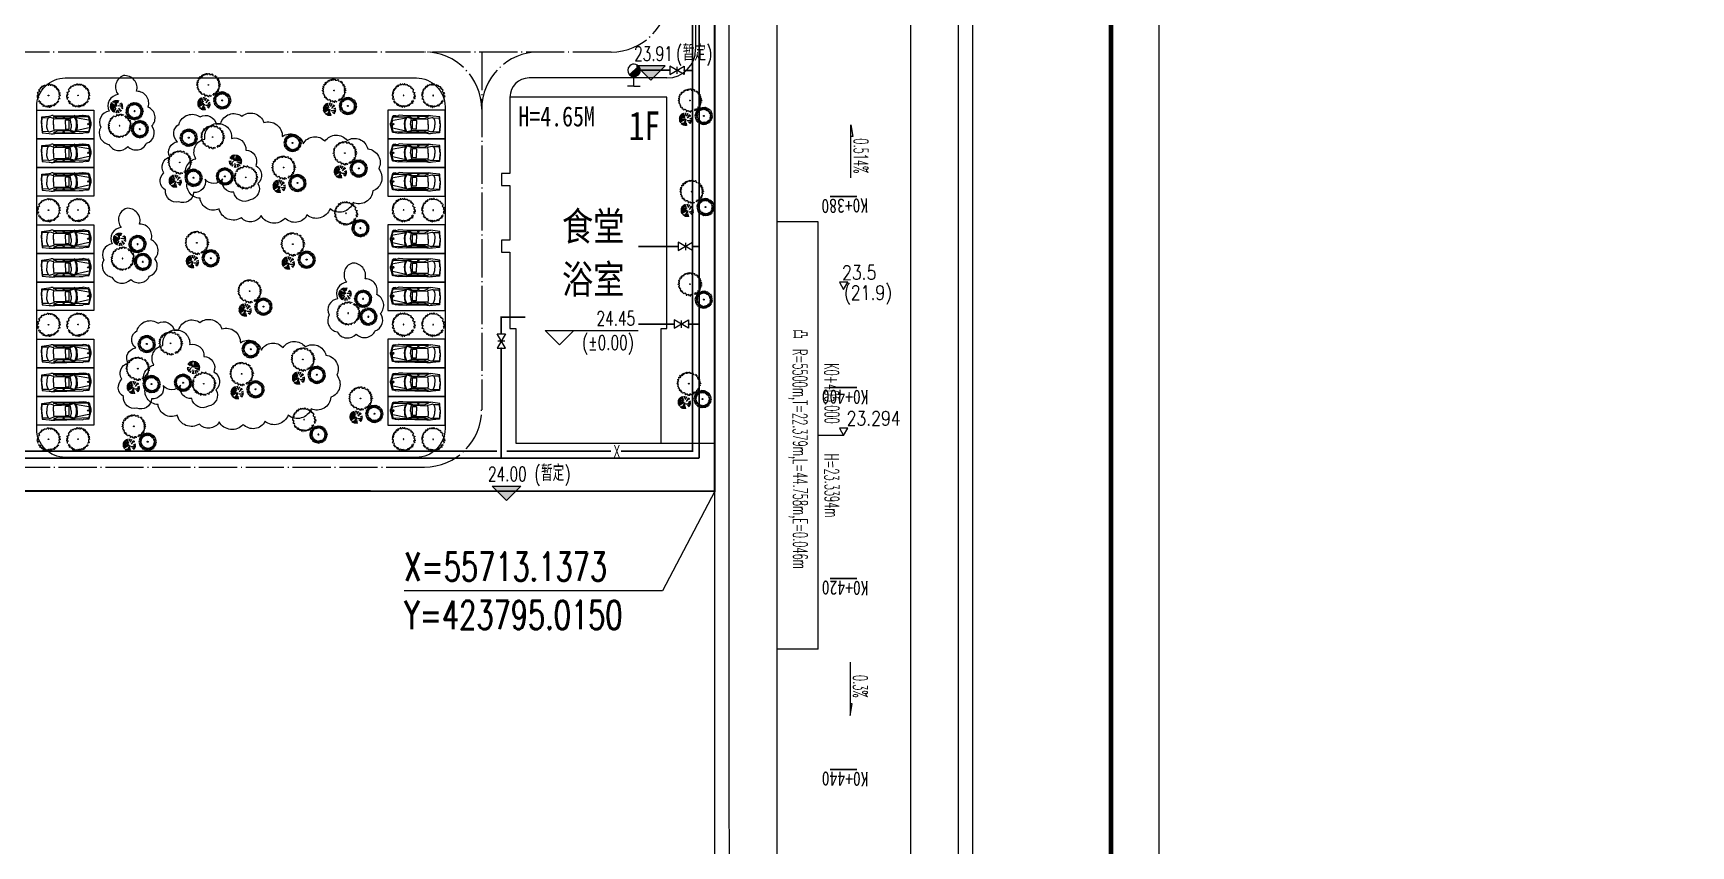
# Model space of a CAD drawing. Header units: millimetres. Extents: x 418304 to 847498, y 48187 to 111456.
# Drawn here: x 423723.6 to 423897.2, y 55676 to 55761.1 of the extents above; entities that cross this region are included whole.
import ezdxf

# ---------------------------------------------------------------- set-up
doc = ezdxf.new("R2010")
doc.units = ezdxf.units.MM
doc.header["$LTSCALE"] = 1000
doc.linetypes.add('DASH', pattern=[0.35, 0.25, -0.1])
doc.linetypes.add('DOTE', pattern=[2.42, 2, -0.2, 0.02, -0.2])
for name, color, linetype in [('A绿-1', 82, 'Continuous'), ('DIM_COOR', 3, 'Continuous'), ('DIM_ELEV', 3, 'Continuous'), ('EQUIP_消火栓', 7, 'Continuous'), ('PIPE-消防', 1, 'Continuous'), ('PIPE-给水', 3, 'Continuous'), ('PUB_TEXT', 7, 'Continuous'), ('TEXT_消防', 7, 'Continuous'), ('TK', 4, 'Continuous'), ('TREE', 74, 'Continuous'), ('VALVE_消防', 7, 'Continuous'), ('VALVE_给水', 7, 'Continuous'), ('建设布局', 7, 'Continuous'), ('道路', 4, 'Continuous'), ('道路中心线', 1, 'DOTE'), ('道路线', 142, 'Continuous'), ('道路网', 7, 'Continuous'), ('高程设计数据', 7, 'Continuous')]:
    doc.layers.add(name, color=color, linetype=linetype)
doc.styles.add('_TCH_DIM', font='SIMPLEX', dxfattribs={"bigfont": 'GBCBIG'})
doc.styles.add('_TWT_PIPETEXT', font='SIMPLEX', dxfattribs={"width": 0.8, "height": 3.5, "bigfont": 'HZTXT'})
doc.styles.add('HZ', font='rs.shx', dxfattribs={"width": 0.8, "bigfont": 'hztxt.shx'})
doc.styles.add('等线体', font='simhei.ttf')
doc.styles.add('黑体', font='simhei.ttf', dxfattribs={"width": 0.8, "height": 3.5})
doc.linetypes.add('FENCELINE2', pattern='A,0.25,-0.1,[132,ltypeshp.shx,S=0.1,R=0,X=-0.1,Y=0],-0.1,1', length=1.45)

# ---------------------------------------------------------------- blocks, each defined once
blk = doc.blocks.new('wetrewtewtre')
at = {"layer": '建设布局', "color": 8, "linetype": 'Continuous', "flags": 128}
blk.add_lwpolyline([(423897.23, 55773.77), (423822.01, 55773.77), (423822.02, 55614.89), (423841.14, 55595.77), (423897.23, 55595.77)], dxfattribs=at)
blk.add_lwpolyline([(423897.23, 55773.77), (423822.01, 55773.77), (423822.02, 55614.89), (423841.14, 55595.77), (423897.23, 55595.77)], dxfattribs=at)
at = {"layer": '道路网', "color": 8, "linetype": 'Continuous', "lineweight": 30}
for p, q in [((423807.11, 55743.98), (423809.91, 55743.98)), ((423807.11, 55743.98), (423809.91, 55743.98)), ((423807.11, 55723.98), (423809.91, 55723.98)), ((423807.11, 55723.98), (423809.91, 55723.98)), ((423809.91, 55703.98), (423807.11, 55703.98)), ((423809.91, 55703.98), (423807.11, 55703.98)), ((423809.91, 55683.98), (423807.11, 55683.98)), ((423809.91, 55683.98), (423807.11, 55683.98))]:
    blk.add_line(p, q, dxfattribs=at)
at = {"layer": '道路网', "color": 8, "linetype": 'Continuous', "flags": 128}
for points in [[(423796.51, 56099.98), (423796.51, 55746.27), (423796.52, 55609.27)], [(423796.51, 56099.98), (423796.51, 55746.27), (423796.52, 55609.27)], [(423801.51, 56099.98), (423801.51, 55741.27), (423801.52, 55609.27)], [(423801.51, 56099.98), (423801.51, 55741.27), (423801.52, 55609.27)], [(423815.51, 56099.98), (423815.51, 55741.27), (423815.52, 55609.27)], [(423815.51, 56099.98), (423815.51, 55741.27), (423815.52, 55609.27)], [(423820.51, 56099.98), (423820.51, 55746.27), (423820.52, 55609.27)], [(423820.51, 56099.98), (423820.51, 55746.27), (423820.52, 55609.27)]]:
    blk.add_lwpolyline(points, dxfattribs=at)
at = {"layer": '道路网', "color": 8, "linetype": 'Continuous', "style": '等线体', "width": 0.8}
for s, rotation, p in [('K0+380', 181.0552, (423811.07, 55743.81)), ('K0+380', 181.0552, (423811.07, 55743.81)), ('K0+400', 179.384, (423811.13, 55723.72)), ('K0+400', 179.384, (423811.13, 55723.72)), ('K0+420', 179.384, (423811.13, 55703.72)), ('K0+420', 179.384, (423811.13, 55703.72)), ('K0+440', 179.384, (423811.13, 55683.72)), ('K0+440', 179.384, (423811.13, 55683.72))]:
    blk.add_text(s, height=1.5, rotation=rotation, dxfattribs=at).set_placement(p)
blk = doc.blocks.new('004')
at = {"layer": 'A绿-1', "color": 8}
for p, q in [((-1068, 284), (-1052, 317)), ((-942, 226), (-1068, 284)), ((-1060, 128), (-1052, 186)), ((-966, 56), (-1060, 128)), ((-1052, 317), (-911, 278)), ((-1052, 186), (-950, 121)), ((-1052, -69), (-1052, 3)), ((-1052, 3), (-966, -3)), ((-982, 428), (-966, 461)), ((-927, 415), (-982, 428)), ((-966, 461), (-864, 454)), ((-966, -3), (-966, 56)), ((-950, 121), (-942, 226)), ((-942, 369), (-927, 415)), ((-887, 324), (-942, 369)), ((-911, 278), (-887, 324)), ((-872, 605), (-895, 533)), ((-895, 533), (-864, 481)), ((-825, 585), (-872, 605)), ((-864, 454), (-840, 461)), ((-793, 644), (-825, 585)), ((-762, 716), (-809, 677)), ((-809, 677), (-793, 644)), ((-699, 834), (-770, 749)), ((-770, 749), (-723, 742)), ((-723, 651), (-762, 716)), ((-723, 742), (-691, 683)), ((-691, 683), (-723, 651)), ((-691, 762), (-699, 834)), ((-534, 794), (-691, 762)), ((-511, 892), (-605, 840)), ((-605, 840), (-534, 794)), ((-456, 866), (-511, 892)), ((-401, 899), (-456, 866)), ((-354, 971), (-440, 997)), ((-440, 997), (-401, 899)), ((-283, 860), (-354, 971)), ((-276, 925), (-283, 860)), ((-244, 925), (-276, 925)), ((-205, 1023), (-268, 997)), ((-268, 997), (-244, 925)), ((-182, 945), (-205, 1023)), ((-134, 964), (-182, 945)), ((70, 1036), (-9, 1030)), ((-9, 1030), (-9, 991)), ((70, 977), (70, 1036)), ((93, 938), (70, 977)), ((132, 906), (93, 938)), ((179, 1023), (132, 906)), ((250, 1017), (179, 1023)), ((266, 945), (250, 1017)), ((321, 912), (266, 945)), ((360, 945), (321, 977)), ((321, 977), (321, 912)), ((360, 847), (360, 945)), ((399, 814), (360, 847)), ((438, 853), (399, 814)), ((478, 827), (438, 853)), ((525, 879), (478, 827)), ((564, 847), (525, 879)), ((532, 768), (564, 847)), ((572, 703), (532, 768)), ((564, 670), (572, 703)), ((595, 638), (564, 670)), ((658, 664), (595, 638)), ((697, 618), (658, 664)), ((744, 670), (697, 618)), ((783, 605), (744, 670)), ((791, 481), (783, 605)), ((830, 500), (791, 481)), ((807, 409), (870, 487)), ((838, 343), (807, 409)), ((870, 487), (830, 500)), ((932, 363), (838, 343)), ((932, 200), (885, 200)), ((885, 200), (909, 160)), ((925, 101), (901, 69)), ((901, 69), (972, 16)), ((909, 278), (964, 311)), ((932, 232), (909, 278)), ((909, 160), (972, 160)), ((972, 160), (925, 101)), ((964, 311), (932, 363)), ((972, 16), (972, -69)), ((-1044, -154), (-1068, -193)), ((-1068, -193), (-1029, -219)), ((-989, -108), (-1052, -69)), ((-982, -173), (-1044, -154)), ((-1029, -219), (-1005, -166)), ((-1013, -278), (-989, -258)), ((-997, -310), (-1013, -278)), ((-919, -356), (-997, -310)), ((-974, -173), (-989, -108)), ((-989, -258), (-950, -278)), ((-934, -180), (-974, -173)), ((-950, -278), (-927, -251)), ((-942, -526), (-927, -480)), ((-864, -500), (-942, -526)), ((-927, -251), (-934, -180)), ((-927, -480), (-887, -441)), ((-887, -441), (-919, -356)), ((-887, -585), (-840, -533)), ((-848, -644), (-887, -585)), ((-840, -533), (-864, -500)), ((-801, -585), (-848, -644)), ((-762, -618), (-801, -585)), ((-636, -729), (-715, -657)), ((-683, -788), (-636, -729)), ((-629, -853), (-683, -788)), ((-574, -801), (-629, -853)), ((-401, -853), (-574, -801)), ((-425, -944), (-401, -853)), ((-385, -964), (-425, -944)), ((-338, -944), (-385, -964)), ((-299, -944), (-338, -944)), ((-260, -1010), (-299, -944)), ((-229, -912), (-260, -1010)), ((-182, -912), (-229, -912)), ((-189, -1010), (-182, -912)), ((-127, -1023), (-189, -1010)), ((-119, -938), (-127, -1023)), ((-56, -958), (-119, -938)), ((-56, -1010), (-56, -958)), ((-17, -997), (-56, -1010)), ((70, -1016), (-17, -997)), ((109, -925), (70, -951)), ((70, -951), (70, -1016)), ((132, -1023), (109, -925)), ((195, -997), (132, -1023)), ((226, -944), (164, -944)), ((164, -944), (195, -997)), ((250, -984), (226, -944)), ((297, -964), (250, -984)), ((297, -833), (274, -918)), ((274, -918), (297, -964)), ((328, -912), (297, -833)), ((360, -918), (328, -912)), ((383, -892), (360, -918)), ((407, -866), (383, -892)), ((438, -873), (407, -866)), ((423, -886), (438, -873)), ((454, -918), (423, -886)), ((470, -807), (446, -801)), ((446, -801), (485, -853)), ((564, -853), (454, -918)), ((509, -794), (470, -807)), ((485, -853), (548, -833)), ((556, -735), (493, -761)), ((493, -761), (509, -794)), ((548, -833), (564, -853)), ((650, -794), (556, -735)), ((674, -761), (650, -794)), ((705, -637), (666, -683)), ((666, -683), (674, -761)), ((760, -650), (705, -637)), ((783, -618), (760, -650)), ((776, -513), (768, -552)), ((768, -552), (830, -585)), ((799, -448), (776, -513)), ((807, -618), (783, -618)), ((815, -493), (799, -448)), ((830, -585), (807, -618)), ((862, -474), (815, -493)), ((870, -278), (846, -336)), ((846, -336), (885, -435)), ((885, -435), (862, -474)), ((948, -310), (870, -278)), ((972, -69), (901, -95)), ((901, -95), (901, -180)), ((901, -180), (948, -219)), ((948, -219), (972, -271)), ((972, -271), (948, -310))]:
    blk.add_line(p, q, dxfattribs=at)
blk.add_circle((-32, 10), 31.3, dxfattribs=at)
blk = doc.blocks.new('106')
at = {"layer": 'A绿-1', "color": 8}
for p, q in [((-0.446, 0.074), (-0.399, 0.054)), ((-0.309, -0.004), (-0.446, 0.074)), ((-0.426, 0.15), (-0.383, 0.123)), ((-0.305, 0.05), (-0.426, 0.15)), ((-0.393, 0.223), (-0.356, 0.188)), ((-0.292, 0.103), (-0.393, 0.223)), ((-0.348, 0.288), (-0.318, 0.248)), ((-0.269, 0.153), (-0.348, 0.288)), ((-0.293, 0.345), (-0.27, 0.3)), ((-0.238, 0.198), (-0.293, 0.345)), ((-0.228, 0.391), (-0.213, 0.343)), ((-0.2, 0.237), (-0.228, 0.391)), ((-0.157, 0.425), (-0.15, 0.375)), ((-0.156, 0.269), (-0.157, 0.425)), ((-0.107, 0.292), (-0.08, 0.447)), ((-0.08, 0.447), (-0.083, 0.396)), ((-0.054, 0.307), (-0.001, 0.455)), ((-0.001, 0.455), (-0.013, 0.405)), ((0, 0.312), (0.078, 0.449)), ((0.054, 0.308), (0.154, 0.429)), ((0.078, 0.449), (0.058, 0.402)), ((0.107, 0.295), (0.227, 0.396)), ((0.154, 0.429), (0.127, 0.386)), ((0.157, 0.272), (0.292, 0.351)), ((0.227, 0.396), (0.193, 0.359)), ((0.202, 0.242), (0.349, 0.296)), ((0.241, 0.203), (0.395, 0.231)), ((0.292, 0.351), (0.252, 0.321)), ((0.273, 0.159), (0.43, 0.16)), ((0.297, 0.11), (0.451, 0.084)), ((0.349, 0.296), (0.304, 0.273)), ((0.311, 0.057), (0.459, 0.005)), ((0.317, 0.003), (0.453, -0.075)), ((0.395, 0.231), (0.347, 0.216)), ((0.43, 0.16), (0.38, 0.153)), ((0.451, 0.084), (0.401, 0.086)), ((0.459, 0.005), (0.41, 0.016)), ((-0.452, -0.006), (-0.402, -0.017)), ((-0.304, -0.058), (-0.452, -0.006)), ((-0.444, -0.085), (-0.393, -0.087)), ((-0.289, -0.111), (-0.444, -0.085)), ((-0.422, -0.161), (-0.372, -0.154)), ((-0.266, -0.16), (-0.422, -0.161)), ((-0.234, -0.204), (-0.388, -0.232)), ((-0.388, -0.232), (-0.34, -0.217)), ((-0.195, -0.243), (-0.342, -0.297)), ((-0.342, -0.297), (-0.297, -0.274)), ((-0.15, -0.273), (-0.285, -0.352)), ((-0.285, -0.352), (-0.245, -0.322)), ((-0.1, -0.296), (-0.22, -0.397)), ((-0.22, -0.397), (-0.185, -0.36)), ((-0.047, -0.309), (-0.147, -0.43)), ((-0.147, -0.43), (-0.12, -0.387)), ((0.007, -0.313), (-0.07, -0.45)), ((-0.07, -0.45), (-0.051, -0.403)), ((0.061, -0.308), (0.009, -0.456)), ((0.009, -0.456), (0.02, -0.406)), ((0.114, -0.293), (0.088, -0.448)), ((0.088, -0.448), (0.09, -0.397)), ((0.164, -0.426), (0.158, -0.376)), ((0.163, -0.27), (0.164, -0.426)), ((0.207, -0.238), (0.236, -0.392)), ((0.236, -0.392), (0.221, -0.344)), ((0.246, -0.199), (0.3, -0.346)), ((0.276, -0.154), (0.356, -0.289)), ((0.3, -0.346), (0.277, -0.301)), ((0.299, -0.104), (0.4, -0.224)), ((0.312, -0.051), (0.433, -0.151)), ((0.356, -0.289), (0.325, -0.249)), ((0.4, -0.224), (0.363, -0.189)), ((0.433, -0.151), (0.391, -0.124)), ((0.453, -0.075), (0.406, -0.055))]:
    blk.add_line(p, q, dxfattribs=at)
blk.add_circle((0, 0), 0.0254, dxfattribs=at)
blk = doc.blocks.new('A$C3C3C514D')
at = {"color": 8}
for p, q in [((985, 2274), (0, 2152)), ((510, 2000), (1, 2202)), ((1376, 2264), (3, 2272)), ((1065, 1996), (5, 2012)), ((439, 1909), (9, 1960)), ((1448, 2052), (10, 2362)), ((774, 2001), (13, 1915)), ((2135, 2150), (22, 1847)), ((2135, 2150), (33, 2466)), ((658, 1927), (45, 1758)), ((533, 2271), (50, 2633)), ((51, 1686), (1027, 1810)), ((1836, 2067), (97, 1514)), ((539, 1655), (143, 1412)), ((1751, 1563), (187, 1276)), ((754, 3022), (194, 3045)), ((546, 1182), (227, 1190)), ((1385, 1488), (279, 1092)), ((314, 3273), (754, 3022)), ((1531, 1264), (321, 1022)), ((918, 1321), (379, 933)), ((1605, 3000), (469, 3494)), ((1951, 1835), (483, 794)), ((1027, 1810), (539, 1655)), ((539, 1655), (539, 1655)), ((2072, 2430), (549, 3589)), ((1302, 1353), (558, 706)), ((1440, 1141), (558, 706)), ((973, 832), (600, 662)), ((1327, 3257), (603, 3647)), ((847, 3366), (661, 3703)), ((1178, 1009), (672, 590)), ((1152, 750), (691, 573)), ((900, 3478), (708, 3738)), ((1353, 1023), (748, 521)), ((1605, 3000), (751, 3787)), ((1404, 827), (806, 473)), ((984, 3455), (812, 3811)), ((1075, 3468), (865, 3847)), ((1951, 1835), (898, 404)), ((1238, 716), (947, 369)), ((1327, 3257), (975, 3955)), ((2179, 2417), (975, 3955)), ((1258, 561), (1009, 329)), ((1871, 1681), (1102, 274)), ((1474, 3317), (1125, 4045)), ((1340, 3596), (1210, 4088)), ((1384, 524), (1212, 216)), ((1477, 961), (1309, 172)), ((1942, 612), (1418, 129)), ((1751, 3803), (1478, 4197)), ((2147, 905), (1570, 80)), ((2296, 2298), (1605, 3000)), ((1919, 3296), (1620, 4239)), ((2209, 1495), (1767, 35)), ((2115, 529), (1808, 28)), ((1826, 4286), (1919, 3296)), ((2013, 694), (1897, 15)), ((2216, 1566), (2051, 2)), ((2220, 538), (2146, 0)), ((2176, 1176), (2243, 2)), ((2490, 2732), (3940, 3353)), ((2490, 2732), (4010, 3243)), ((2674, 953), (3081, 210)), ((2775, 3382), (3114, 4079)), ((2775, 3382), (3301, 3974)), ((2790, 723), (2896, 122)), ((2861, 1371), (3697, 653)), ((2938, 2122), (4093, 1221)), ((3070, 2927), (4073, 3126)), ((3120, 1141), (3574, 536)), ((3125, 1964), (4195, 1522)), ((3135, 3755), (3501, 3831)), ((3589, 3756), (3285, 3427)), ((3285, 3427), (3744, 3603)), ((3516, 2534), (4262, 2582)), ((3556, 2540), (4283, 2465)), ((3564, 3199), (3831, 3501)), ((3688, 3053), (4142, 2976)), ((3824, 1674), (4261, 1716)), ((4209, 1516), (3824, 1674))]:
    blk.add_line(p, q, dxfattribs=at)
blk = doc.blocks.new('GeYuanFrame_32218021', base_point=(11.55, 13.52))
at = {"layer": 'TK'}
blk.add_lwpolyline([(11.55, 854.52), (1497.55, 854.52), (1497.55, 13.52), (11.55, 13.52)], close=True, dxfattribs=at)
at = {"layer": 'TK', "const_width": 1}
blk.add_lwpolyline([(1487.55, 844.52), (1487.55, 23.52), (36.55, 23.52), (36.55, 844.52)], close=True, dxfattribs=at)
blk = doc.blocks.new('$plan$00001328')
at = {"layer": '道路线', "color": 8}
for p, q in [((-2279, 116), (-2219, 807)), ((-2254, 116), (-2194, 806)), ((-2219, 807), (-1493, 889)), ((-1551, 693), (-2199, 695)), ((-1707, 230), (-1717, -16)), ((-1667, 459), (-1707, 230)), ((-1551, 693), (-1667, 459)), ((-1508, 707), (-1562, 671)), ((-1493, 889), (-1285, 919)), ((-979, 619), (-1374, 729)), ((-1053, 923), (-878, 906)), ((-1023, 812), (1078, 831)), ((-582, 620), (-1023, 812)), ((-1019, -34), (-1015, 284)), ((-1015, 284), (-979, 619)), ((626, 562), (-988, 538)), ((-878, 906), (1645, 899)), ((6, 627), (-582, 620)), ((-21, 822), (6, 627)), ((116, 823), (74, 627)), ((623, 633), (74, 627)), ((223, 404), (223, -456)), ((586, 444), (263, 444)), ((1224, 895), (623, 633)), ((1249, 767), (626, 562)), ((626, -456), (626, 404)), ((810, 258), (722, 594)), ((822, -38), (810, 258)), ((1370, 583), (1207, 751)), ((2643, 745), (1249, 767)), ((2844, 342), (1302, 653)), ((1448, 334), (1370, 583)), ((1469, -41), (1448, 334)), ((1645, 899), (2034, 915)), ((2034, 915), (2086, 904)), ((2427, 855), (2086, 904)), ((2367, 864), (2369, 870)), ((2369, 870), (2650, 842)), ((2604, 806), (2427, 855)), ((2787, 351), (2640, 772)), ((2720, 782), (2894, 148)), ((2762, 16), (2740, 362)), ((2816, 347), (2866, 112)), ((-2279, -163), (-2219, -855)), ((-2254, -163), (-2194, -854)), ((-2219, -855), (-1493, -937)), ((-1551, -741), (-2199, -743)), ((-1706, -277), (-1717, -32)), ((-1667, -507), (-1707, -277)), ((-1551, -741), (-1667, -507)), ((-1508, -755), (-1562, -719)), ((-1493, -937), (-1285, -966)), ((-1374, -776), (-1374, -777)), ((-979, -667), (-1371, -776)), ((-1053, -971), (-878, -954)), ((-582, -668), (-1023, -860)), ((-1023, -860), (1078, -879)), ((-1019, -14), (-1015, -332)), ((-1015, -332), (-979, -667)), ((626, -610), (-988, -585)), ((-878, -954), (1645, -947)), ((8, -674), (-582, -668)), ((-17, -869), (8, -674)), ((623, -681), (73, -675)), ((111, -870), (73, -675)), ((263, -496), (586, -496)), ((1224, -943), (623, -681)), ((1249, -815), (626, -610)), ((810, -306), (722, -641)), ((822, -10), (810, -306)), ((1370, -631), (1207, -799)), ((2643, -793), (1249, -815)), ((2844, -390), (1302, -701)), ((1448, -382), (1370, -630)), ((1469, -7), (1448, -382)), ((1645, -947), (2034, -963)), ((2034, -963), (2086, -952)), ((2427, -903), (2086, -952)), ((2367, -911), (2369, -918)), ((2369, -918), (2650, -889)), ((2604, -854), (2427, -903)), ((2787, -399), (2640, -820)), ((2720, -830), (2894, -195)), ((2762, -64), (2740, -410)), ((2816, -395), (2866, -160))]:
    blk.add_line(p, q, dxfattribs=at)
blk.add_circle((2608, -21), 62.7, dxfattribs=at)
for centre, radius, start, end in [((-665, -24), 1620, 175.05924, 184.94076), ((-640, -24), 1620, 175.05924, 184.94076), ((-1418, 573), 162, 74.46936, 123.73593), ((-1148, -44), 972, 84.37428, 98.07159), ((263, 404), 40, 90, 180), ((586, 404), 40, 0, 90), ((-191, -40), 1591, 331.45596, 29.52266), ((2589, 754), 54, 19.21062, 74.51383), ((2642, 761), 81, 15.33853, 84.1898), ((2115, -24), 648, 356.47351, 3.52649), ((2233, -24), 648, 347.90524, 12.09476), ((2269, -24), 648, 344.66147, 15.33853), ((-1418, -621), 162, 236.26405, 286.81983), ((-1148, -4), 972, 261.92841, 275.62572), ((263, -456), 40, 180, 270), ((586, -456), 40, 270, 0), ((2589, -802), 54, 285.48617, 340.78938), ((2642, -809), 81, 275.8102, 344.66147)]:
    blk.add_arc(centre, radius, start, end, dxfattribs=at)
blk = doc.blocks.new('$VALVE$00000296')
for points in [[(-125, 72), (-125, -72), (125, 72), (125, -72), (-125, 72)], [(0, 60), (0, -64)]]:
    blk.add_lwpolyline(points)
for p in [(-125, 0), (125, 0)]:
    blk.add_point(p)
blk = doc.blocks.new('$TwtSys$00000385')
for p, q in [((0, 331), (-130, 331)), ((92, 92), (-92, -92)), ((0, 331), (0, 131)), ((0, 331), (130, 331))]:
    blk.add_line(p, q)
for start, end in [(135, 315), (315, 135)]:
    blk.add_arc((0, 0), 131, start, end)
at = {"color": 0}
for points in [[(-34, 127), (-127, 34), (34, 127), (-127, -34)], [(-93, 93), (-93, 93), (-34, 127), (-127, 34)], [(34, 127), (-127, -34), (93, 93), (-93, -93)]]:
    blk.add_solid(points, dxfattribs=at)

msp = doc.modelspace()

# ---------------------------------------------------------------- hatches: boundary and pattern name
at = {"layer": 'DIM_ELEV'}
for points in [[(423788.318, 55756.184), (423789.818, 55757.684), (423786.818, 55757.684)], [(423773.209, 55712.165), (423771.709, 55713.665), (423774.709, 55713.665)]]:
    msp.add_hatch(color=256, dxfattribs=at).paths.add_polyline_path(points)
at = {"layer": 'PIPE-消防', "linetype": 'Continuous'}
for points in [[(423792.689, 55717.311), (423792.777, 55717.311), (423792.777, 55717.223)], [(423792.689, 55717.311), (423792.689, 55717.223), (423792.777, 55717.223)]]:
    msp.add_hatch(color=256, dxfattribs=at).paths.add_polyline_path(points)
at = {"layer": 'PIPE-给水', "linetype": 'Continuous'}
for points in [[(423772.663, 55731.367), (423772.663, 55731.455), (423772.576, 55731.455)], [(423772.663, 55731.367), (423772.576, 55731.367), (423772.576, 55731.455)]]:
    msp.add_hatch(color=256, dxfattribs=at).paths.add_polyline_path(points)

# ---------------------------------------------------------------- linework, layer by layer
at = {"color": 1, "linetype": 'DASH', "ltscale": 0.02, "const_width": 0.2}
msp.add_lwpolyline([(423795.015, 55713.137), (423431.612, 55713.172), (423431.612, 55853.106), (423600.93, 55853.106), (423600.93, 56107.48), (423785.939, 56107.48), (423795.015, 56099.312), (423795.015, 55713.137)], dxfattribs=at)
at = {"linetype": 'FENCELINE2', "ltscale": 0.005, "const_width": 0.1}
for points in [[(423795.015, 55713.137), (423431.612, 55713.172), (423431.612, 55853.106), (423600.93, 55853.106), (423600.93, 56107.48), (423785.939, 56107.48), (423795.015, 56099.312), (423795.015, 55978.692)], [(423795.015, 55955.485), (423795.015, 55713.137)]]:
    msp.add_lwpolyline(points, dxfattribs=at)
msp.add_lwpolyline([(423790.015, 55754.411), (423773.575, 55754.411), (423773.575, 55746.411), (423772.675, 55746.411), (423772.675, 55745.161), (423773.575, 55745.161), (423773.575, 55739.421), (423772.675, 55739.421), (423772.675, 55738.171), (423773.575, 55738.171), (423773.575, 55730.171), (423774.175, 55730.171), (423774.175, 55718.171), (423789.415, 55718.171), (423789.415, 55730.171), (423790.015, 55730.171)], close=True)
at = {"layer": 'DIM_COOR', "color": 3}
for p, q in [((423795.015, 55713.137), (423789.56, 55702.704)), ((423789.56, 55702.704), (423762.5, 55702.704))]:
    msp.add_line(p, q, dxfattribs=at)
at = {"layer": 'DIM_ELEV'}
for p, q in [((423788.318, 55756.184), (423786.818, 55757.684)), ((423789.818, 55757.684), (423786.818, 55757.684)), ((423788.318, 55756.184), (423789.818, 55757.684)), ((423778.758, 55728.459), (423777.258, 55729.959)), ((423777.258, 55729.959), (423786.985, 55729.959)), ((423778.758, 55728.459), (423780.258, 55729.959)), ((423773.209, 55712.165), (423771.709, 55713.665)), ((423771.709, 55713.665), (423774.709, 55713.665)), ((423773.209, 55712.165), (423774.709, 55713.665))]:
    msp.add_line(p, q, dxfattribs=at)
at = {"layer": 'PIPE-消防', "linetype": 'Continuous', "ltscale": 0.005, "const_width": 0.175}
for points in [[(423792.689, 55717.311), (423792.689, 55770.898)], [(423787.268, 55757.234), (423790.314, 55757.218)], [(423791.814, 55757.21), (423792.689, 55757.205)], [(423710.095, 55717.311), (423772.206, 55717.311)], [(423773.227, 55717.311), (423784.164, 55717.311)], [(423785.198, 55717.311), (423792.689, 55717.311)]]:
    msp.add_lwpolyline(points, dxfattribs=at)
at = {"layer": 'PIPE-给水', "linetype": 'Continuous', "ltscale": 0.005, "const_width": 0.175}
for points in [[(423793.376, 55805.617), (423793.376, 55738.769)], [(423787.006, 55738.769), (423791.201, 55738.769)], [(423792.701, 55738.769), (423793.376, 55738.769)], [(423793.376, 55730.634), (423793.376, 55738.769)], [(423775.188, 55731.367), (423772.663, 55731.367)], [(423772.663, 55731.367), (423772.663, 55729.619)], [(423787.006, 55730.634), (423790.756, 55730.634)], [(423792.256, 55730.634), (423793.376, 55730.634)], [(423793.376, 55716.577), (423793.376, 55730.634)], [(423772.663, 55728.119), (423772.663, 55716.577)], [(423793.376, 55716.577), (423597.937, 55716.577)]]:
    msp.add_lwpolyline(points, dxfattribs=at)
at = {"layer": 'TREE', "color": 8}
for points in [[(423733.104, 55756.657, 0.5205671), (423732.553, 55754.663, 0.5205671), (423732.553, 55754.663, 0.5205671), (423731.591, 55752.932, 0.5205671), (423731.591, 55752.932, 0.5205671), (423730.719, 55751.248, 0.5205671), (423730.719, 55751.248, 0.5205671), (423731.562, 55749.459, 0.5205671), (423731.562, 55749.459, 0.5205671), (423733.549, 55749.223, 0.5205671), (423733.549, 55749.223, 0.5205671), (423735.526, 55749.573, 0.5205671), (423735.526, 55749.573, 0.5205671), (423736.081, 55751.387, 0.5205671), (423736.081, 55751.387, 0.5205671), (423735.686, 55753.365, 0.5205671), (423735.686, 55753.365, 0.5205671), (423734.485, 55755.012, 0.5205671), (423734.485, 55755.012, 0.5205671)], [(423741.14, 55752.325, -0.5205671), (423742.807, 55751.574, -0.5205671), (423742.807, 55751.574, -0.5205671), (423744.416, 55750.087, -0.5205671), (423744.416, 55750.087, -0.5205671), (423745.922, 55748.855, -0.5205671), (423745.922, 55748.855, -0.5205671), (423746.964, 55747.229, -0.5205671), (423746.964, 55747.229, -0.5205671), (423747.185, 55745.36, -0.5205671), (423747.185, 55745.36, -0.5205671), (423746.369, 55743.637, -0.5205671), (423746.369, 55743.637, -0.5205671), (423744.645, 55744.454, -0.5205671), (423744.645, 55744.454, -0.5205671), (423743.46, 55745.845, -0.5205671), (423743.46, 55745.845, -0.5205671), (423741.668, 55745.804, -0.5205671), (423741.668, 55745.804, -0.5205671), (423740.447, 55744.422, -0.5205671), (423740.447, 55744.422, -0.5205671), (423738.888, 55743.437, -0.5205671), (423738.888, 55743.437, -0.5205671), (423737.504, 55744.658, -0.5205671), (423737.504, 55744.658, -0.5205671), (423737.34, 55746.461, -0.5205671), (423737.34, 55746.461, -0.5205671), (423737.967, 55748.138, -0.5205671), (423737.967, 55748.138, -0.5205671), (423738.774, 55749.739, -0.5205671), (423738.774, 55749.739, -0.5205671), (423738.921, 55751.578, -0.5205671), (423738.921, 55751.578, -0.5205671)], [(423745.444, 55741.77, -0.5205671), (423743.122, 55742.698, -0.5205671), (423743.122, 55742.698, -0.5205671), (423741.119, 55743.817, -0.5205671), (423741.119, 55743.817, -0.5205671), (423739.842, 55745.72, -0.5205671), (423739.842, 55745.72, -0.5205671), (423740.675, 55747.952, -0.5205671), (423740.675, 55747.952, -0.5205671), (423741.63, 55750.015, -0.5205671), (423741.63, 55750.015, -0.5205671), (423743.287, 55751.63, -0.5205671), (423743.287, 55751.63, -0.5205671), (423745.504, 55752.416, -0.5205671), (423745.504, 55752.416, -0.5205671), (423747.799, 55751.746, -0.5205671), (423747.799, 55751.746, -0.5205671), (423749.735, 55750.28, -0.5205671), (423749.735, 55750.28, -0.5205671), (423751.934, 55749.522, -0.5205671), (423751.934, 55749.522, -0.5205671), (423754.207, 55749.791, -0.5205671), (423754.207, 55749.791, -0.5205671), (423756.527, 55749.856, -0.5205671), (423756.527, 55749.856, -0.5205671), (423758.687, 55748.989, -0.5205671), (423758.687, 55748.989, -0.5205671), (423759.827, 55746.889, -0.5205671), (423759.827, 55746.889, -0.5205671), (423759.213, 55744.575, -0.5205671), (423759.213, 55744.575, -0.5205671), (423757.146, 55743.361, -0.5205671), (423757.146, 55743.361, -0.5205671), (423754.732, 55742.711, -0.5205671), (423754.732, 55742.711, -0.5205671), (423752.317, 55742.06, -0.5205671), (423752.317, 55742.06, -0.5205671), (423750.025, 55741.737, -0.5205671), (423750.025, 55741.737, -0.5205671), (423747.513, 55741.991, -0.5205671), (423747.513, 55741.991, -0.5205671)], [(423733.417, 55742.753, 0.5205671), (423732.866, 55740.759, 0.5205671), (423732.866, 55740.759, 0.5205671), (423731.905, 55739.029, 0.5205671), (423731.905, 55739.029, 0.5205671), (423731.033, 55737.344, 0.5205671), (423731.033, 55737.344, 0.5205671), (423731.875, 55735.555, 0.5205671), (423731.875, 55735.555, 0.5205671), (423733.863, 55735.319, 0.5205671), (423733.863, 55735.319, 0.5205671), (423735.84, 55735.669, 0.5205671), (423735.84, 55735.669, 0.5205671), (423736.394, 55737.483, 0.5205671), (423736.394, 55737.483, 0.5205671), (423735.999, 55739.461, 0.5205671), (423735.999, 55739.461, 0.5205671), (423734.798, 55741.109, 0.5205671), (423734.798, 55741.109, 0.5205671)], [(423757.037, 55737.016, 0.5205671), (423756.486, 55735.022, 0.5205671), (423756.486, 55735.022, 0.5205671), (423755.525, 55733.291, 0.5205671), (423755.525, 55733.291, 0.5205671), (423754.653, 55731.607, 0.5205671), (423754.653, 55731.607, 0.5205671), (423755.495, 55729.818, 0.5205671), (423755.495, 55729.818, 0.5205671), (423757.483, 55729.582, 0.5205671), (423757.483, 55729.582, 0.5205671), (423759.46, 55729.932, 0.5205671), (423759.46, 55729.932, 0.5205671), (423760.014, 55731.746, 0.5205671), (423760.014, 55731.746, 0.5205671), (423759.619, 55733.723, 0.5205671), (423759.619, 55733.723, 0.5205671), (423758.418, 55735.371, 0.5205671), (423758.418, 55735.371, 0.5205671)], [(423736.748, 55730.717, -0.5205671), (423738.415, 55729.966, -0.5205671), (423738.415, 55729.966, -0.5205671), (423740.024, 55728.479, -0.5205671), (423740.024, 55728.479, -0.5205671), (423741.53, 55727.247, -0.5205671), (423741.53, 55727.247, -0.5205671), (423742.572, 55725.621, -0.5205671), (423742.572, 55725.621, -0.5205671), (423742.793, 55723.752, -0.5205671), (423742.793, 55723.752, -0.5205671), (423741.977, 55722.029, -0.5205671), (423741.977, 55722.029, -0.5205671), (423740.253, 55722.846, -0.5205671), (423740.253, 55722.846, -0.5205671), (423739.069, 55724.237, -0.5205671), (423739.069, 55724.237, -0.5205671), (423737.276, 55724.196, -0.5205671), (423737.276, 55724.196, -0.5205671), (423736.055, 55722.814, -0.5205671), (423736.055, 55722.814, -0.5205671), (423734.496, 55721.828, -0.5205671), (423734.496, 55721.828, -0.5205671), (423733.113, 55723.05, -0.5205671), (423733.113, 55723.05, -0.5205671), (423732.948, 55724.853, -0.5205671), (423732.948, 55724.853, -0.5205671), (423733.575, 55726.53, -0.5205671), (423733.575, 55726.53, -0.5205671), (423734.382, 55728.131, -0.5205671), (423734.382, 55728.131, -0.5205671), (423734.529, 55729.97, -0.5205671), (423734.529, 55729.97, -0.5205671)], [(423741.053, 55720.162, -0.5205671), (423738.73, 55721.09, -0.5205671), (423738.73, 55721.09, -0.5205671), (423736.727, 55722.209, -0.5205671), (423736.727, 55722.209, -0.5205671), (423735.45, 55724.112, -0.5205671), (423735.45, 55724.112, -0.5205671), (423736.283, 55726.344, -0.5205671), (423736.283, 55726.344, -0.5205671), (423737.238, 55728.407, -0.5205671), (423737.238, 55728.407, -0.5205671), (423738.895, 55730.022, -0.5205671), (423738.895, 55730.022, -0.5205671), (423741.112, 55730.808, -0.5205671), (423741.112, 55730.808, -0.5205671), (423743.407, 55730.138, -0.5205671), (423743.407, 55730.138, -0.5205671), (423745.343, 55728.672, -0.5205671), (423745.343, 55728.672, -0.5205671), (423747.543, 55727.914, -0.5205671), (423747.543, 55727.914, -0.5205671), (423749.815, 55728.183, -0.5205671), (423749.815, 55728.183, -0.5205671), (423752.136, 55728.248, -0.5205671), (423752.136, 55728.248, -0.5205671), (423754.295, 55727.381, -0.5205671), (423754.295, 55727.381, -0.5205671), (423755.436, 55725.281, -0.5205671), (423755.436, 55725.281, -0.5205671), (423754.821, 55722.967, -0.5205671), (423754.821, 55722.967, -0.5205671), (423752.755, 55721.753, -0.5205671), (423752.755, 55721.753, -0.5205671), (423750.34, 55721.102, -0.5205671), (423750.34, 55721.102, -0.5205671), (423747.925, 55720.452, -0.5205671), (423747.925, 55720.452, -0.5205671), (423745.633, 55720.129, -0.5205671), (423745.633, 55720.129, -0.5205671), (423743.121, 55720.383, -0.5205671), (423743.121, 55720.383, -0.5205671)]]:
    msp.add_lwpolyline(points, format="xyb", close=True, dxfattribs=at)
at = {"layer": '建设布局', "color": 1, "linetype": 'Continuous', "flags": 128}
msp.add_lwpolyline([(423431.612, 55595.771), (423775.894, 55595.771), (423795.015, 55614.892), (423795.015, 55713.137), (423431.612, 55713.172)], close=True, dxfattribs=at)
msp.add_lwpolyline([(423431.612, 55595.771), (423775.894, 55595.771), (423795.015, 55614.892), (423795.015, 55713.137), (423431.612, 55713.172)], close=True, dxfattribs=at)
at = {"layer": '道路', "color": 8}
for p, q in [((423793.015, 55820.671), (423793.015, 55759.411)), ((423790.015, 55756.411), (423775.575, 55756.411)), ((423789.415, 55718.171), (423795.015, 55718.171))]:
    msp.add_line(p, q, dxfattribs=at)
msp.add_lwpolyline([(423763.775, 55756.411, -0.4142136), (423766.775, 55753.411), (423766.775, 55719.671, -0.4142136), (423763.775, 55716.671), (423727.015, 55716.671, -0.4142136), (423724.015, 55719.671), (423724.015, 55753.411, -0.4142136), (423727.015, 55756.411), (423763.775, 55756.411)], format="xyb", dxfattribs=at)
for centre, radius, start, end in [((423790.015, 55759.411), 3, 270, 0), ((423775.575, 55754.411), 2, 90, 180)]:
    msp.add_arc(centre, radius, start, end, dxfattribs=at)
at = {"layer": '道路中心线', "color": 8, "linetype": 'DOTE', "ltscale": 0.002}
for p, q in [((423784.156, 55759.126), (423717.513, 55759.126)), ((423770.613, 55759.126), (423770.613, 55721.663)), ((423442.112, 55715.663), (423764.613, 55715.663))]:
    msp.add_line(p, q, dxfattribs=at)
for centre, start, end in [((423784.156, 55765.126), 270, 0), ((423764.613, 55753.126), 0, 90), ((423776.613, 55753.126), 90, 180), ((423764.613, 55721.663), 270, 0)]:
    msp.add_arc(centre, 6, start, end, dxfattribs=at)
at = {"layer": '道路线', "color": 8}
for points in [[(423730.015, 55753.041), (423730.015, 55750.041), (423724.015, 55750.041), (423724.015, 55753.041)], [(423760.775, 55753.041), (423760.775, 55750.041), (423766.775, 55750.041), (423766.775, 55753.041)], [(423730.015, 55750.041), (423730.015, 55747.041), (423724.015, 55747.041), (423724.015, 55750.041)], [(423760.775, 55750.041), (423760.775, 55747.041), (423766.775, 55747.041), (423766.775, 55750.041)], [(423730.015, 55747.041), (423730.015, 55744.041), (423724.015, 55744.041), (423724.015, 55747.041)], [(423760.775, 55747.041), (423760.775, 55744.041), (423766.775, 55744.041), (423766.775, 55747.041)], [(423730.015, 55741.041), (423730.015, 55738.041), (423724.015, 55738.041), (423724.015, 55741.041)], [(423760.775, 55741.041), (423760.775, 55738.041), (423766.775, 55738.041), (423766.775, 55741.041)], [(423730.015, 55738.041), (423730.015, 55735.041), (423724.015, 55735.041), (423724.015, 55738.041)], [(423760.775, 55738.041), (423760.775, 55735.041), (423766.775, 55735.041), (423766.775, 55738.041)], [(423730.015, 55735.041), (423730.015, 55732.041), (423724.015, 55732.041), (423724.015, 55735.041)], [(423760.775, 55735.041), (423760.775, 55732.041), (423766.775, 55732.041), (423766.775, 55735.041)], [(423730.015, 55729.041), (423730.015, 55726.041), (423724.015, 55726.041), (423724.015, 55729.041)], [(423760.775, 55729.041), (423760.775, 55726.041), (423766.775, 55726.041), (423766.775, 55729.041)], [(423730.015, 55726.041), (423730.015, 55723.041), (423724.015, 55723.041), (423724.015, 55726.041)], [(423760.775, 55726.041), (423760.775, 55723.041), (423766.775, 55723.041), (423766.775, 55726.041)], [(423730.015, 55723.041), (423730.015, 55720.041), (423724.015, 55720.041), (423724.015, 55723.041)], [(423760.775, 55723.041), (423760.775, 55720.041), (423766.775, 55720.041), (423766.775, 55723.041)]]:
    msp.add_lwpolyline(points, close=True, dxfattribs=at)
at = {"layer": '高程设计数据', "color": 1, "linetype": 'Continuous'}
for p, q in [((423805.865, 55741.359), (423801.515, 55741.359)), ((423805.865, 55741.359), (423801.515, 55741.359)), ((423805.865, 55696.601), (423805.865, 55741.359)), ((423805.865, 55696.601), (423805.865, 55741.359)), ((423808.515, 55718.98), (423805.865, 55718.98)), ((423808.515, 55718.98), (423805.865, 55718.98)), ((423805.865, 55696.601), (423801.515, 55696.601)), ((423805.865, 55696.601), (423801.515, 55696.601))]:
    msp.add_line(p, q, dxfattribs=at)
at = {"layer": '高程设计数据', "color": 4, "linetype": 'Continuous', "flags": 128}
for points in [[(423809.262, 55745.937), (423809.257, 55751.51), (423809.481, 55750.293), (423809.258, 55750.293)], [(423809.262, 55745.937), (423809.257, 55751.51), (423809.481, 55750.293), (423809.258, 55750.293)], [(423809.191, 55695.23), (423809.185, 55689.657), (423809.41, 55690.874), (423809.186, 55690.874)], [(423809.191, 55695.23), (423809.185, 55689.657), (423809.41, 55690.874), (423809.186, 55690.874)]]:
    msp.add_lwpolyline(points, dxfattribs=at)
at = {"layer": '高程设计数据', "color": 1, "linetype": 'Continuous', "flags": 128}
for points in [[(423808.515, 55734.271), (423808.957, 55735.037), (423808.073, 55735.037)], [(423808.515, 55734.271), (423808.957, 55735.037), (423808.073, 55735.037)], [(423808.515, 55718.98), (423808.957, 55719.746), (423808.073, 55719.746)], [(423808.515, 55718.98), (423808.957, 55719.746), (423808.073, 55719.746)]]:
    msp.add_lwpolyline(points, close=True, dxfattribs=at)

# ---------------------------------------------------------------- block references
at = {"xscale": 0.5, "yscale": 0.5, "zscale": 0.5, "rotation": 270}
msp.add_blockref('GeYuanFrame_32218021', (423421.008, 56254.804), dxfattribs=at)
msp.add_blockref('wetrewtewtre', (0, 0))
at = {"layer": 'A绿-1'}
for name, p, xscale, yscale, zscale, rotation in [('004', (423741.955, 55755.677), 0.00116705121472478, 0.00116705121472478, -0.00116705121472478, 196.4296013010655), ('004', (423725.254, 55754.608), 0.00116705121472478, 0.00116705121472478, -0.00116705121472478, 110.3603193262187), ('004', (423728.346, 55754.622), 0.00116705121472478, 0.00116705121472478, -0.00116705121472478, 110.3603193262187), ('106', (423743.446, 55754.063), 2.039962694467977, 2.039962694607675, 2.039962694502081, 264.9820240038009), ('004', (423755.113, 55755.093), 0.00116705121472478, 0.00116705121472478, -0.00116705121472478, 196.4296013010655), ('004', (423762.444, 55754.622), -0.00116705121472478, 0.00116705121472478, -0.00116705121472478, 249.6396806737813), ('004', (423765.536, 55754.608), -0.00116705121472478, 0.00116705121472478, -0.00116705121472478, 249.6396806737813), ('004', (423792.384, 55754.058), 0.00116705121472478, 0.00116705121472478, -0.00116705121472478, 196.4296013010655), ('106', (423734.265, 55752.919), -2.039962694467977, 2.039962694607675, 2.039962694502081, 271.000000000003), ('106', (423756.604, 55753.479), 2.039962694467977, 2.039962694607675, 2.039962694502081, 264.9820240038009), ('106', (423793.876, 55752.444), 2.039962694467977, 2.039962694607675, 2.039962694502081, 264.9820240038009), ('004', (423732.664, 55751.413), -0.00116705121472478, 0.00116705121472478, -0.00116705121472478, 339.5524227027386), ('106', (423734.813, 55751.045), -2.039962694467977, 2.039962694607675, 2.039962694502081, 271.000000000003), ('004', (423742.398, 55750.226), 0.00116705121472478, 0.00116705121472478, -0.00116705121472478, 196.4296013010655), ('106', (423739.941, 55750.157), 2.039962694467977, 2.039962694607675, 2.039962694502081, 264.9820240038009), ('106', (423750.819, 55749.612), 2.039962694467977, 2.039962694607675, 2.039962694502081, 264.9820240038009), ('004', (423756.245, 55748.547), 0.00116705121472478, 0.00116705121472478, -0.00116705121472478, 196.4296013010655), ('004', (423738.955, 55747.573), 0.00116705121472478, 0.00116705121472478, -0.00116705121472478, 196.4296013010655), ('004', (423749.832, 55747.028), 0.00116705121472478, 0.00116705121472478, -0.00116705121472478, 196.4296013010655), ('106', (423740.446, 55745.959), 2.039962694467977, 2.039962694607675, 2.039962694502081, 264.9820240038009), ('106', (423743.731, 55746.092), 2.039962694467976, 2.039962694607675, 2.039962694502081, 130.4174830930882), ('004', (423745.928, 55746.022), 0.00116705121472478, 0.00116705121472478, -0.00116705121472478, 61.8650603903528), ('106', (423751.324, 55745.414), 2.039962694467977, 2.039962694607675, 2.039962694502081, 264.9820240038009), ('106', (423757.737, 55746.933), 2.039962694467977, 2.039962694607675, 2.039962694502081, 264.9820240038009), ('004', (423792.566, 55744.502), 0.00116705121472478, 0.00116705121472478, -0.00116705121472478, 196.4296013010655), ('004', (423725.254, 55742.608), 0.00116705121472478, 0.00116705121472478, -0.00116705121472478, 110.3603193262187), ('004', (423728.346, 55742.622), 0.00116705121472478, 0.00116705121472478, -0.00116705121472478, 110.3603193262187), ('004', (423756.408, 55742.275), -0.00116705121472478, 0.00116705121472478, -0.00116705121472478, 249.5405185889953), ('004', (423762.444, 55742.622), -0.00116705121472478, 0.00116705121472478, -0.00116705121472478, 249.6396806737813), ('004', (423765.536, 55742.608), -0.00116705121472478, 0.00116705121472478, -0.00116705121472478, 249.6396806737813), ('106', (423794.057, 55742.888), 2.039962694467977, 2.039962694607675, 2.039962694502081, 264.9820240038009), ('106', (423757.913, 55740.673), -2.039962694467977, 2.039962694607675, 2.039962694502081, 180.98809588626), ('106', (423734.578, 55739.015), -2.039962694467977, 2.039962694607675, 2.039962694502081, 271.000000000003), ('004', (423740.751, 55739.148), 0.00116705121472478, 0.00116705121472478, -0.00116705121472478, 196.4296013010655), ('004', (423750.796, 55738.998), 0.00116705121472478, 0.00116705121472478, -0.00116705121472478, 196.4296013010655), ('004', (423732.978, 55737.509), -0.00116705121472478, 0.00116705121472478, -0.00116705121472478, 339.5524227027386), ('106', (423735.126, 55737.142), -2.039962694467977, 2.039962694607675, 2.039962694502081, 271.000000000003), ('106', (423742.243, 55737.534), 2.039962694467977, 2.039962694607675, 2.039962694502081, 264.9820240038009), ('106', (423752.287, 55737.384), 2.039962694467977, 2.039962694607675, 2.039962694502081, 264.9820240038009), ('004', (423792.382, 55734.813), 0.00116705121472478, 0.00116705121472478, -0.00116705121472478, 196.4296013010655), ('004', (423746.276, 55734.079), 0.00116705121472478, 0.00116705121472478, -0.00116705121472478, 196.4296013010655), ('106', (423758.199, 55733.277), -2.039962694467977, 2.039962694607675, 2.039962694502081, 271.000000000003), ('106', (423793.874, 55733.199), 2.039962694467977, 2.039962694607675, 2.039962694502081, 264.9820240038009), ('106', (423747.767, 55732.465), 2.039962694467977, 2.039962694607675, 2.039962694502081, 264.9820240038009), ('004', (423756.598, 55731.772), -0.00116705121472478, 0.00116705121472478, -0.00116705121472478, 339.5524227027386), ('004', (423725.254, 55730.608), 0.00116705121472478, 0.00116705121472478, -0.00116705121472478, 110.3603193262187), ('004', (423728.346, 55730.622), 0.00116705121472478, 0.00116705121472478, -0.00116705121472478, 110.3603193262187), ('106', (423758.746, 55731.404), -2.039962694467977, 2.039962694607675, 2.039962694502081, 271.000000000003), ('004', (423762.444, 55730.622), -0.00116705121472478, 0.00116705121472478, -0.00116705121472478, 249.6396806737813), ('004', (423765.536, 55730.608), -0.00116705121472478, 0.00116705121472478, -0.00116705121472478, 249.6396806737813), ('106', (423735.549, 55728.549), 2.039962694467977, 2.039962694607675, 2.039962694502081, 264.9820240038009), ('004', (423738.006, 55728.618), 0.00116705121472478, 0.00116705121472478, -0.00116705121472478, 196.4296013010655), ('106', (423746.427, 55728.004), 2.039962694467977, 2.039962694607675, 2.039962694502081, 264.9820240038009), ('004', (423734.563, 55725.965), 0.00116705121472478, 0.00116705121472478, -0.00116705121472478, 196.4296013010655), ('004', (423751.854, 55726.939), 0.00116705121472478, 0.00116705121472478, -0.00116705121472478, 196.4296013010655), ('106', (423739.34, 55724.484), 2.039962694467976, 2.039962694607675, 2.039962694502081, 130.4174830930882), ('004', (423741.536, 55724.414), 0.00116705121472478, 0.00116705121472478, -0.00116705121472478, 61.8650603903528), ('004', (423745.441, 55725.42), 0.00116705121472478, 0.00116705121472478, -0.00116705121472478, 196.4296013010655), ('106', (423753.345, 55725.325), 2.039962694467977, 2.039962694607675, 2.039962694502081, 264.9820240038009), ('004', (423792.26, 55724.395), 0.00116705121472478, 0.00116705121472478, -0.00116705121472478, 196.4296013010655), ('106', (423736.054, 55724.351), 2.039962694467977, 2.039962694607675, 2.039962694502081, 264.9820240038009), ('106', (423746.932, 55723.806), 2.039962694467977, 2.039962694607675, 2.039962694502081, 264.9820240038009), ('004', (423757.889, 55722.853), 0.00116705121472478, 0.00116705121472478, -0.00116705121472478, 196.4296013010655), ('106', (423793.752, 55722.781), 2.039962694467977, 2.039962694607675, 2.039962694502081, 264.9820240038009), ('004', (423752.016, 55720.666), -0.00116705121472478, 0.00116705121472478, -0.00116705121472478, 249.5405185889953), ('106', (423759.38, 55721.239), 2.039962694467977, 2.039962694607675, 2.039962694502081, 264.9820240038009), ('004', (423734.146, 55719.926), 0.00116705121472478, 0.00116705121472478, -0.00116705121472478, 196.4296013010655), ('004', (423725.254, 55718.608), 0.00116705121472478, 0.00116705121472478, -0.00116705121472478, 110.3603193262187), ('004', (423728.346, 55718.622), 0.00116705121472478, 0.00116705121472478, -0.00116705121472478, 110.3603193262187), ('106', (423735.637, 55718.312), 2.039962694467977, 2.039962694607675, 2.039962694502081, 264.9820240038009), ('106', (423753.521, 55719.065), -2.039962694467977, 2.039962694607675, 2.039962694502081, 180.98809588626), ('004', (423762.444, 55718.622), -0.00116705121472478, 0.00116705121472478, -0.00116705121472478, 249.6396806737813), ('004', (423765.536, 55718.608), -0.00116705121472478, 0.00116705121472478, -0.00116705121472478, 249.6396806737813)]:
    msp.add_blockref(name, p, dxfattribs=dict(at, xscale=xscale, yscale=yscale, zscale=zscale, rotation=rotation))
at = {"layer": 'EQUIP_消火栓', "xscale": 0.005, "yscale": 0.005, "zscale": 0.005, "rotation": 179.0879830738692}
msp.add_blockref('$TwtSys$00000385', (423786.57, 55757.205), dxfattribs=at)
at = {"layer": 'TREE', "color": 8, "extrusion": (0, 0, -1), "zscale": 0.0003134301259033955}
for p, xscale, yscale, rotation in [((-423731.476, 55753.094), -0.0003134301259033954, 0.0003134301259033955, 25.71152544899025), ((-423740.652, 55754.083), 0.0003134301259033954, 0.0003134301259033954, 158.3064505472057), ((-423753.81, 55753.499), 0.0003134301259033954, 0.0003134301259033954, 158.3064505472057), ((-423791.082, 55752.464), 0.0003134301259033954, 0.0003134301259033954, 158.3064505472057), ((-423745.706, 55748.069), 0.0003134301259033953, 0.0003134301259033954, 292.8709914579184), ((-423737.652, 55745.979), 0.0003134301259033954, 0.0003134301259033954, 158.3064505472057), ((-423754.943, 55746.953), 0.0003134301259033954, 0.0003134301259033954, 158.3064505472057), ((-423748.53, 55745.434), 0.0003134301259033954, 0.0003134301259033954, 158.3064505472057), ((-423791.263, 55742.908), 0.0003134301259033954, 0.0003134301259033954, 158.3064505472057), ((-423731.79, 55739.191), -0.0003134301259033954, 0.0003134301259033955, 25.71152544899025), ((-423739.449, 55737.554), 0.0003134301259033954, 0.0003134301259033954, 158.3064505472057), ((-423749.493, 55737.404), 0.0003134301259033954, 0.0003134301259033954, 158.3064505472057), ((-423755.41, 55733.453), -0.0003134301259033954, 0.0003134301259033955, 25.71152544899025), ((-423744.973, 55732.485), 0.0003134301259033954, 0.0003134301259033954, 158.3064505472057), ((-423741.315, 55726.461), 0.0003134301259033953, 0.0003134301259033954, 292.8709914579184), ((-423750.551, 55725.345), 0.0003134301259033954, 0.0003134301259033954, 158.3064505472057), ((-423733.26, 55724.371), 0.0003134301259033954, 0.0003134301259033954, 158.3064505472057), ((-423744.138, 55723.826), 0.0003134301259033954, 0.0003134301259033954, 158.3064505472057), ((-423790.958, 55722.801), 0.0003134301259033954, 0.0003134301259033954, 158.3064505472057), ((-423756.586, 55721.259), 0.0003134301259033954, 0.0003134301259033954, 158.3064505472057), ((-423732.843, 55718.332), 0.0003134301259033954, 0.0003134301259033954, 158.3064505472057)]:
    msp.add_blockref('A$C3C3C514D', p, dxfattribs=dict(at, xscale=xscale, yscale=yscale, rotation=rotation))
at = {"layer": 'VALVE_消防', "xscale": 0.006, "yscale": 0.006, "zscale": 0.006, "rotation": 359.6941823186402}
msp.add_blockref('$VALVE$00000296', (423791.064, 55757.214), dxfattribs=at)
at = {"layer": 'VALVE_给水', "xscale": 0.006, "yscale": 0.006, "zscale": 0.006}
for p in [(423791.951, 55738.769), (423791.506, 55730.634)]:
    msp.add_blockref('$VALVE$00000296', p, dxfattribs=at)
at = {"layer": 'VALVE_给水', "xscale": -0.006, "yscale": -0.006, "zscale": 0.006, "rotation": 270}
msp.add_blockref('$VALVE$00000296', (423772.663, 55728.869), dxfattribs=at)
at = {"layer": '道路线', "color": 8, "zscale": 0.0009999999999999998}
for p, xscale, yscale, rotation in [((423726.796, 55751.555), 0.001000000000000008, 0.001000000000000008, 0.8481084632052794), ((423763.993, 55751.555), 0.001000000000000008, -0.001000000000000008, 179.1518915367947), ((423726.796, 55748.555), 0.001000000000000008, 0.001000000000000008, 0.8481084632052794), ((423763.993, 55748.555), 0.001000000000000009, -0.001000000000000008, 179.1518915367947), ((423726.796, 55745.555), 0.001000000000000008, 0.001000000000000008, 0.8481084632052794), ((423763.993, 55745.555), 0.001000000000000009, -0.001000000000000008, 179.1518915367947), ((423726.796, 55739.555), 0.001000000000000008, 0.001000000000000008, 0.8481084632052796), ((423763.993, 55739.555), 0.001000000000000008, -0.001000000000000008, 179.1518915367947), ((423726.796, 55736.555), 0.001000000000000008, 0.001000000000000008, 0.8481084632052796), ((423763.993, 55736.555), 0.001000000000000008, -0.001000000000000008, 179.1518915367947), ((423726.796, 55733.555), 0.001000000000000008, 0.001000000000000008, 0.8481084632052796), ((423763.993, 55733.555), 0.001000000000000008, -0.001000000000000008, 179.1518915367947), ((423726.796, 55727.555), 0.001000000000000008, 0.001000000000000008, 0.8481084632052796), ((423763.993, 55727.555), 0.001000000000000008, -0.001000000000000008, 179.1518915367947), ((423726.796, 55724.555), 0.001000000000000008, 0.001000000000000008, 0.8481084632052796), ((423763.993, 55724.555), 0.001000000000000008, -0.001000000000000008, 179.1518915367947), ((423726.796, 55721.555), 0.001000000000000008, 0.001000000000000008, 0.8481084632052796), ((423763.993, 55721.555), 0.001000000000000008, -0.001000000000000008, 179.1518915367947)]:
    msp.add_blockref('$plan$00001328', p, dxfattribs=dict(at, xscale=xscale, yscale=yscale, rotation=rotation))

# ---------------------------------------------------------------- texts
at = {"layer": 'PUB_TEXT'}
for s, height, style, width, p in [('23.91', 1.4875, '_TCH_DIM', 0.705882, (423786.574, 55758.209)), ('(', 1.488, '_TCH_DIM', 0.705882, (423790.974, 55758.209)), (')', 1.488, '_TCH_DIM', 0.705882, (423794.131, 55758.209)), ('H=4.65M', 2.103, '黑体', 0.8, (423774.457, 55751.335)), ('1F', 3.0042, '黑体', 0.8, (423786.019, 55749.898)), ('食堂', 3.0042, '黑体', 0.8, (423779.018, 55739.377)), ('浴室', 3.0042, '黑体', 0.8, (423779.018, 55733.823)), ('24.45', 1.4875, '_TCH_DIM', 0.705882, (423782.635, 55730.484)), ('(%%P0.00)', 1.4875, '_TCH_DIM', 0.705882, (423781.135, 55727.946)), ('24.00', 1.4875, '_TCH_DIM', 0.705882, (423771.274, 55714.19)), ('(', 1.488, '_TCH_DIM', 0.705882, (423776.124, 55714.19)), (')', 1.488, '_TCH_DIM', 0.705882, (423779.281, 55714.19)), ('X=55713.1373', 2.975, '_TCH_DIM', 0.705882, (423762.5, 55703.754)), ('Y=423795.0150', 2.975, '_TCH_DIM', 0.705882, (423762.5, 55698.679))]:
    msp.add_text(s, height=height, dxfattribs=dict(at, style=style, width=width)).set_placement(p)
at = {"layer": 'PUB_TEXT', "style": '_TCH_DIM'}
for p in [(423791.674, 55758.209), (423776.824, 55714.19)]:
    msp.add_text('暂定', height=1.6879, dxfattribs=at).set_placement(p)
at = {"layer": 'TEXT_消防', "style": '_TWT_PIPETEXT', "width": 0.64}
msp.add_text('X', height=1.25, dxfattribs=at).set_placement((423784.414, 55716.686))
at = {"layer": '高程设计数据', "color": 1, "linetype": 'Continuous', "style": 'HZ'}
for s, rotation, width, p in [('0.514%%%', 269.92167, 0.5, (423809.574, 55750.085)), ('0.514%%%', 269.92167, 0.5, (423809.574, 55750.085)), ('23.5', 0.18894, 0.8, (423808.35, 55735.284)), ('23.5', 0.18894, 0.8, (423808.35, 55735.284)), ('凸  R=5500m,T=22.379m,L=44.758m,E=0.046m', 270.07377, 0.5, (423803.199, 55730.084)), ('凸  R=5500m,T=22.379m,L=44.758m,E=0.046m', 270.07377, 0.5, (423803.199, 55730.084)), ('K0+405.000', 270.26747, 0.5, (423806.512, 55726.532)), ('K0+405.000', 270.26747, 0.5, (423806.512, 55726.532)), ('23.294', 0.18894, 0.8, (423808.829, 55720.001)), ('23.294', 0.18894, 0.8, (423808.829, 55720.001)), ('H=23.3394m', 270.62523, 0.5, (423806.5, 55717.053)), ('H=23.3394m', 270.62523, 0.5, (423806.5, 55717.053)), ('0.3%', 269.92167, 0.5, (423809.502, 55693.883)), ('0.3%', 269.92167, 0.5, (423809.502, 55693.883))]:
    msp.add_text(s, height=1.5, rotation=rotation, dxfattribs=dict(at, width=width)).set_placement(p)
at = {"layer": '高程设计数据', "color": 3, "linetype": 'Continuous', "style": 'HZ', "width": 0.8}
msp.add_text('(21.9)', height=1.5, rotation=0.18894, dxfattribs=at).set_placement((423808.547, 55733.171))
msp.add_text('(21.9)', height=1.5, rotation=0.18894, dxfattribs=at).set_placement((423808.547, 55733.171))

doc.saveas('drawing.dxf')
